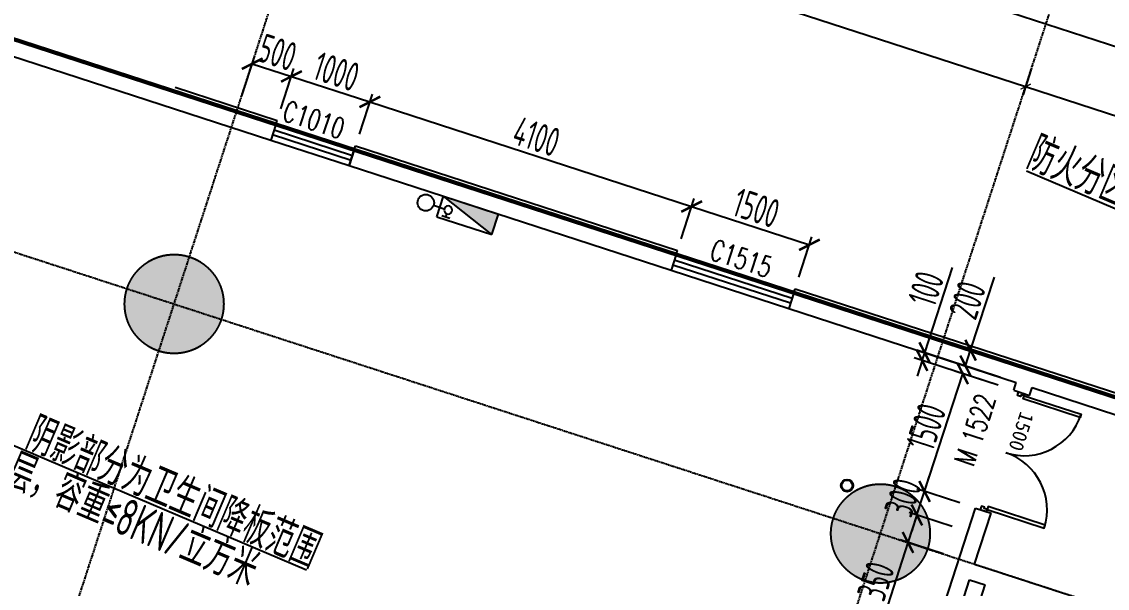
# Model space of a CAD drawing. Extents: x 11778731 to 12007717, y -6694179 to -6314888.
# Drawn here: x 11958213 to 11971368, y -6392042 to -6385178 of the extents above; entities that cross this region are included whole.
import ezdxf
from ezdxf.enums import TextEntityAlignment as Align
from ezdxf.xclip import XClip

# ---------------------------------------------------------------- set-up
doc = ezdxf.new("R2010")
doc.units = 0
doc.header["$LTSCALE"] = 10
doc.header["$MEASUREMENT"] = 0
doc.header["$XCLIPFRAME"] = 0
doc.linetypes.add('A3-RG-axis-100$0$CENTER', pattern=[2, 1.25, -0.25, 0.25, -0.25])
doc.linetypes.add('A3-RI-5F$0$DASH', pattern=[0.35, 0.25, -0.1])
for name, color, linetype in [('A3-RB-5F-100$0$A-DIMS-100', 1, 'Continuous'), ('A3-RG-axis-100$0$A-DIMS-100', 1, 'Continuous'), ('A3-RG-axis-100$0$A-GRID', 1, 'A3-RG-axis-100$0$CENTER'), ('A3-RI-5F$0$A-DOOR', 32, 'Continuous'), ('A3-RI-5F$0$A-FLOR', 2, 'Continuous'), ('A3-RI-5F$0$A-GLAZ', 140, 'Continuous'), ('A3-RI-5F$0$A-WALL', 7, 'Continuous'), ('A3-RI-5F$0$A-WALL-FINI', 95, 'Continuous'), ('A3-RM-5F$0$0P-1', 191, 'Continuous'), ('A3-RM-5F$0$0P-FE-FH-P', 41, 'A3-RM-5F$0$YJdef_FE-FH_LINE_F'), ('A3-RM-5F$0$0P-FE-FH-V', 141, 'Continuous'), ('A3-RM-5F$0$0P-FE-HY', 141, 'Continuous'), ('A3-RS-1F$0$A-HATH-GRAY', 8, 'Continuous'), ('A3-RS-1F$0$A-WALL', 7, 'Continuous'), ('A3-SYMB-5F-100$0$A-SYMB', 4, 'Continuous'), ('A3-SYMB-5F-100$0$A-SYMB-AREA', 4, 'Continuous'), ('A3-SYMB-5F-100$0$A-SYMB-DOOR', 3, 'Continuous'), ('A3-SYMB-5F-100$0$A-SYMB-DOOR1', 3, 'Continuous'), ('A3-SYMB-5F-100$0$A-SYMB-DOOR2', 3, 'Continuous'), ('A3-SYMB-5F-100$0$A-SYMB-DOOR3', 3, 'Continuous'), ('A3-SYMB-5F-100$0$A-SYMB-NAME', 4, 'Continuous'), ('A3-SYMB-5F-100$0$A-SYMB-NAME-E', 4, 'Continuous')]:
    doc.layers.add(name, color=color, linetype=linetype)
doc.styles.add('A3-RB-5F-100$0$XD2008', font='xd-hzs.shx', dxfattribs={"width": 0.7, "bigfont": 'xd-hztxt.shx'})
doc.styles.add('A3-RG-axis-100$0$XD2008', font='xd-hzs.shx', dxfattribs={"width": 0.7, "bigfont": 'xd-hztxt.shx'})
doc.styles.add('A3-RI-5F$0$Standard', font='')
doc.styles.add('A3-RM-5F$0$hz1', font='hzs.shx', dxfattribs={"width": 0.75, "bigfont": 'hztxt.shx'})
doc.styles.add('A3-SYMB-5F-100$0$ECADI', font='hzs.shx', dxfattribs={"width": 0.7, "bigfont": 'hztxt.shx'})
doc.styles.add('A3-SYMB-5F-100$0$ECADI-TXT', font='simplex.shx', dxfattribs={"bigfont": 'hztxt.shx'})
doc.styles.get('A3-RI-5F$0$Standard').set_extended_font_data('SimSun')
doc.linetypes.add('A3-RM-5F$0$YJdef_FE-FH_LINE_F', pattern='A,4,-0.2,["F",A3-RM-5F$0$hz1,S=0.2,R=0,X=-0.1,Y=-0.1],-0.1', length=4.3)
doc.dimstyles.new('A3-RB-5F-100$0$XD100$0', dxfattribs={"dimscale": 100, "dimtxt": 3.5, "dimasz": 2, "dimexe": 1, "dimexo": 2, "dimgap": 0.5, "dimtad": 1, "dimdec": 0, "dimdsep": 46, "dimtxsty": 'A3-RB-5F-100$0$XD2008', "dimblk1": 'A3-RB-5F-100$0$_ARCHTICK', "dimblk2": 'A3-RB-5F-100$0$_ARCHTICK', "dimsah": 1, "dimcen": 2.5, "dimclrt": 4, "dimaunit": 1, "dimadec": 0, "dimazin": 0, "dimtfac": 1, "dimtdec": 0, "dimtix": 1, "dimtmove": 0, "dimatfit": 3, "dimfxl": 0, "dimtolj": 1, "dimtzin": 0, "dimarcsym": 0})
doc.dimstyles.new('A3-RG-axis-100$0$XD100$0', dxfattribs={"dimscale": 100, "dimtxt": 3.5, "dimasz": 1, "dimexe": 1, "dimexo": 2, "dimgap": 0.5, "dimtad": 1, "dimdec": 0, "dimdsep": 46, "dimtxsty": 'A3-RG-axis-100$0$XD2008', "dimblk1": 'A3-RG-axis-100$0$_ARCHTICK', "dimblk2": 'A3-RG-axis-100$0$_ARCHTICK', "dimsah": 1, "dimcen": 2.5, "dimclrt": 4, "dimaunit": 1, "dimadec": 0, "dimazin": 0, "dimtfac": 1, "dimtdec": 0, "dimtix": 1, "dimtmove": 0, "dimatfit": 3, "dimfxl": 0, "dimtolj": 1, "dimtzin": 0, "dimarcsym": 0})

# ---------------------------------------------------------------- blocks, each defined once
blk = doc.blocks.new('A3-RI-5F$0$J-双扇门-1500')
for points in [[(25, 80), (25, 805), (65, 805), (65, 80)], [(1475, 80), (1475, 805), (1435, 805), (1435, 80)], [(0, 80), (25, 80), (25, 40), (45, 40), (45, 0), (0, 0)], [(1500, 80), (1475, 80), (1475, 40), (1455, 40), (1455, 0), (1500, 0)]]:
    blk.add_lwpolyline(points, close=True)
for centre, start, end in [((25, 80), 0, 90), ((1475, 80), 90, 180)]:
    blk.add_arc(centre, 725, start, end)
at = {"layer": 'Defpoints', "style": 'A3-RI-5F$0$Standard'}
blk.add_text('1500', height=175, rotation=360, dxfattribs=at).set_placement((210, 94))
blk = doc.blocks.new('A3-RI-5F')
at = {"layer": 'A3-RI-5F$0$A-FLOR', "linetype": 'A3-RI-5F$0$DASH', "const_width": 50}
blk.add_lwpolyline([(11978174, -6391908), (11978174, -6391908), (11943983, -6380798)], dxfattribs=at)
at = {"layer": 'A3-RI-5F$0$A-GLAZ'}
for p, q in [((11961252, -6386546), (11962203, -6386855)), ((11961270, -6386489), (11962222, -6386798)), ((11961292, -6386422), (11962243, -6386732)), ((11961230, -6386613), (11962182, -6386922)), ((11966142, -6387998), (11967569, -6388462)), ((11966102, -6388122), (11967529, -6388586)), ((11966121, -6388065), (11967547, -6388529)), ((11966081, -6388189), (11967507, -6388652))]:
    blk.add_line(p, q, dxfattribs=at)
at = {"layer": 'A3-RI-5F$0$A-WALL'}
for p, q in [((11943745, -6380721), (11961292, -6386422)), ((11952291, -6383708), (11961230, -6386613)), ((11961292, -6386422), (11961230, -6386613)), ((11962181, -6386922), (11962243, -6386732)), ((11962243, -6386732), (11962182, -6386922)), ((11962243, -6386732), (11966142, -6387998)), ((11962182, -6386922), (11966081, -6388189)), ((11966142, -6387998), (11966081, -6388189)), ((11967569, -6388462), (11967507, -6388652)), ((11967569, -6388462), (11978174, -6391908)), ((11967507, -6388652), (11970265, -6389548)), ((11970235, -6389644), (11970265, -6389548)), ((11970235, -6389644), (11970425, -6389705)), ((11970425, -6389705), (11970456, -6389610)), ((11970456, -6389610), (11977874, -6392021)), ((11967083, -6399344), (11969771, -6391070)), ((11969760, -6391750), (11969961, -6391132)), ((11969771, -6391070), (11969961, -6391132)), ((11969760, -6391750), (11972756, -6392723)), ((11967335, -6399216), (11969699, -6391940)), ((11969699, -6391940), (11969889, -6392002)), ((11967587, -6399087), (11969889, -6392002))]:
    blk.add_line(p, q, dxfattribs=at)
at = {"layer": 'A3-RI-5F$0$A-WALL-FINI'}
for p, q in [((11960072, -6385973), (11961308, -6386375)), ((11961292, -6386422), (11961308, -6386375)), ((11962336, -6386446), (11962336, -6386446)), ((11962243, -6386732), (11962259, -6386684)), ((11962259, -6386684), (11966158, -6387951)), ((11966142, -6387998), (11966158, -6387951)), ((11967662, -6388177), (11967662, -6388177)), ((11967569, -6388462), (11967585, -6388414)), ((11967585, -6388414), (11973006, -6390176))]:
    blk.add_line(p, q, dxfattribs=at)
at = {"layer": 'A3-RI-5F$0$A-DOOR', "rotation": 251.9999999965609}
blk.add_blockref('A3-RI-5F$0$J-双扇门-1500', (11970292, -6389662), dxfattribs=at)
blk = doc.blocks.new('A3-RG-axis-100$0$_ARCHTICK')
at = {"color": 0, "linetype": 'ByBlock', "const_width": 0.15}
blk.add_lwpolyline([(-0.5, -0.5), (0.5, 0.5)], dxfattribs=at)
blk = doc.blocks.new('*D254')
at = {"layer": 'A3-RG-axis-100$0$A-DIMS-100', "color": 0, "lineweight": -2}
for p, q in [((11961887, -6382974), (11961788, -6383279)), ((11961819, -6383184), (11970378, -6385965)), ((11970447, -6385755), (11970347, -6386060))]:
    blk.add_line(p, q, dxfattribs=at)
at = {"layer": 'Defpoints', "color": 0}
for p in [(11961949, -6382783), (11970508, -6385565), (11970378, -6385965)]:
    blk.add_point(p, dxfattribs=at)
at = {"layer": 'A3-RG-axis-100$0$A-DIMS-100', "color": 0, "lineweight": -2, "xscale": 100, "yscale": 100, "zscale": 100}
for p, rotation in [((11961819, -6383184), 162.0000000004873), ((11970378, -6385965), 342.0000000004872)]:
    blk.add_blockref('A3-RG-axis-100$0$_ARCHTICK', p, dxfattribs=dict(at, rotation=rotation))
at = {"layer": 'A3-RG-axis-100$0$A-DIMS-100', "color": 4, "insert": (11966168, -6384360), "char_height": 350, "attachment_point": 5, "rotation": 342, "style": 'A3-RG-axis-100$0$XD2008'}
blk.add_mtext('\\A1;9000', dxfattribs=at)
blk = doc.blocks.new('*D259')
at = {"layer": 'A3-RG-axis-100$0$A-DIMS-100', "color": 0, "lineweight": -2}
for p, q in [((11918409, -6371163), (11919299, -6368422)), ((11919269, -6368517), (11981087, -6388603)), ((11981403, -6387632), (11981056, -6388698))]:
    blk.add_line(p, q, dxfattribs=at)
at = {"layer": 'Defpoints', "color": 0}
for p in [(11918347, -6371353), (11981464, -6387442), (11981087, -6388603)]:
    blk.add_point(p, dxfattribs=at)
at = {"layer": 'A3-RG-axis-100$0$A-DIMS-100', "color": 0, "lineweight": -2, "xscale": 100, "yscale": 100, "zscale": 100}
for p, rotation in [((11919269, -6368517), 162.0000000004873), ((11981087, -6388603), 342.0000000004872)]:
    blk.add_blockref('A3-RG-axis-100$0$_ARCHTICK', p, dxfattribs=dict(at, rotation=rotation))
at = {"layer": 'A3-RG-axis-100$0$A-DIMS-100', "color": 4, "insert": (11950247, -6378346), "char_height": 350, "attachment_point": 5, "rotation": 342, "style": 'A3-RG-axis-100$0$XD2008'}
blk.add_mtext('\\A1;65000', dxfattribs=at)
blk = doc.blocks.new('*D261')
at = {"layer": 'A3-RG-axis-100$0$A-DIMS-100', "color": 0, "lineweight": -2}
for p, q in [((11970447, -6385755), (11970347, -6386060)), ((11970378, -6385965), (11977036, -6388128)), ((11977104, -6387918), (11977005, -6388223))]:
    blk.add_line(p, q, dxfattribs=at)
at = {"layer": 'Defpoints', "color": 0}
for p in [(11970508, -6385565), (11977166, -6387728), (11977036, -6388128)]:
    blk.add_point(p, dxfattribs=at)
at = {"layer": 'A3-RG-axis-100$0$A-DIMS-100', "color": 0, "lineweight": -2, "xscale": 100, "yscale": 100, "zscale": 100}
for p, rotation in [((11970378, -6385965), 161.999999999888), ((11977036, -6388128), 341.999999999888)]:
    blk.add_blockref('A3-RG-axis-100$0$_ARCHTICK', p, dxfattribs=dict(at, rotation=rotation))
at = {"layer": 'A3-RG-axis-100$0$A-DIMS-100', "color": 4, "insert": (11973777, -6386833), "char_height": 350, "attachment_point": 5, "rotation": 342, "style": 'A3-RG-axis-100$0$XD2008'}
blk.add_mtext('\\A1;7000', dxfattribs=at)
blk = doc.blocks.new('A3-SYMB-5F-100$0$ECADI-TAG-DOOR')
at = {"layer": 'A3-SYMB-5F-100$0$A-SYMB-DOOR', "style": 'A3-SYMB-5F-100$0$ECADI-TXT', "width": 0.7}
for tag, p in [('门窗主编号1', (-6.41, 7.26)), ('门窗主编号2', (2.08, 7.26))]:
    blk.add_attdef(tag, p, '', height=2.5, dxfattribs=at)
at = {"layer": 'A3-SYMB-5F-100$0$A-SYMB-DOOR', "style": 'A3-SYMB-5F-100$0$ECADI-TXT', "width": 0.7, "flags": 1}
for tag, p in [('洞口尺寸(宽X高)', (-6.42, 1.62)), ('备注', (-6.39, -1.21))]:
    blk.add_attdef(tag, p, '', height=2.5, dxfattribs=at)
at = {"layer": 'A3-SYMB-5F-100$0$A-SYMB-DOOR1', "style": 'A3-SYMB-5F-100$0$ECADI-TXT', "width": 0.7}
blk.add_attdef('门窗辅编号1', (-6.41, 4.41), '', height=2.5, dxfattribs=at)
at = {"layer": 'A3-SYMB-5F-100$0$A-SYMB-DOOR2', "style": 'A3-SYMB-5F-100$0$ECADI-TXT', "width": 0.7}
blk.add_attdef('门窗辅编号2', (-2.86, 4.41), '', height=2.5, dxfattribs=at)
at = {"layer": 'A3-SYMB-5F-100$0$A-SYMB-DOOR3', "style": 'A3-SYMB-5F-100$0$ECADI-TXT', "width": 0.7}
blk.add_attdef('门窗辅编号3', (2.32, 4.41), '', height=2.5, dxfattribs=at)
blk = doc.blocks.new('A3-SYMB-5F-100$0$ECADI-TAG-ROOM')
at = {"layer": 'A3-SYMB-5F-100$0$A-SYMB-AREA', "style": 'A3-SYMB-5F-100$0$ECADI', "width": 0.7}
blk.add_attdef('340M2', text='', height=2.5, dxfattribs=at).set_placement((7.17, -1.75), align=Align.MIDDLE_LEFT)
at = {"layer": 'A3-SYMB-5F-100$0$A-SYMB-NAME', "style": 'A3-SYMB-5F-100$0$ECADI', "width": 0.7}
blk.add_attdef('CHINESENAME', (-5.13, 0.09), '', height=4.5, dxfattribs=at)
at = {"layer": 'A3-SYMB-5F-100$0$A-SYMB-NAME-E', "style": 'A3-SYMB-5F-100$0$ECADI', "width": 0.7}
for tag, p in [('ENGLISHHIGH', (-5.13, 8.04)), ('ENGLISHLOW', (-5.13, 4.84))]:
    blk.add_attdef(tag, p, '', height=2.5, dxfattribs=at)
blk = doc.blocks.new('A3-SYMB-5F-100')
at = {"layer": 'A3-SYMB-5F-100$0$A-SYMB'}
for points in [[(11977818, -6391724), (11977615, -6390056), (11970390, -6386989)], [(11954289, -6390102), (11956011, -6389420), (11961663, -6391819)]]:
    blk.add_lwpolyline(points, dxfattribs=at)
ref = blk.add_blockref('A3-SYMB-5F-100$0$ECADI-TAG-ROOM', (11976444, -6389517), dxfattribs=dict(at, xscale=-99.99999999989049, yscale=100.0000000001164, rotation=337.0000302380984))
ref.add_attrib('CHINESENAME', '防火分区转角交界，4M范围内仅限设固定乙级防火窗扇', (11970359, -6386947), dxfattribs={"height": 450, "rotation": 337, "style": 'A3-SYMB-5F-100$0$ECADI', "width": 0.7})
ref = blk.add_blockref('A3-SYMB-5F-100$0$ECADI-TAG-ROOM', (11957567, -6390621), dxfattribs=dict(at, xscale=99.99999999989048, yscale=100.0000000001164, rotation=337.0000000000827))
ref.add_attrib('CHINESENAME', '上部采用轻质垫层，容重≤8KN/立方米', (11955953, -6389926), dxfattribs={"height": 450, "rotation": 337, "style": 'A3-SYMB-5F-100$0$ECADI', "width": 0.7})
ref = blk.add_blockref('A3-SYMB-5F-100$0$ECADI-TAG-ROOM', (11959843, -6391041), dxfattribs=dict(at, xscale=99.99999999989048, yscale=100.0000000001164, rotation=337.0000000000827))
ref.add_attrib('CHINESENAME', '阴影部分为卫生间降板范围', (11958228, -6390346), dxfattribs={"height": 450, "rotation": 337, "style": 'A3-SYMB-5F-100$0$ECADI', "width": 0.7})
at = {"layer": 'A3-SYMB-5F-100$0$A-SYMB-DOOR'}
ref = blk.add_blockref('A3-SYMB-5F-100$0$ECADI-TAG-DOOR', (11962064, -6387367, -333), dxfattribs=dict(at, xscale=99.99999999997296, yscale=100, zscale=100, rotation=341.7282706843671))
ref.add_attrib('门窗主编号1', 'C1010', dxfattribs={"height": 250, "rotation": 341.7283, "style": 'A3-SYMB-5F-100$0$ECADI-TXT', "width": 0.7}).set_placement((11962074, -6386604, -333), align=Align.RIGHT)
ref = blk.add_blockref('A3-SYMB-5F-100$0$ECADI-TAG-DOOR', (11967243, -6389050, -333), dxfattribs=dict(at, xscale=99.99999999997296, yscale=100, zscale=100, rotation=341.7282706843671))
ref.add_attrib('门窗主编号1', 'C1515', dxfattribs={"height": 250, "rotation": 341.7283, "style": 'A3-SYMB-5F-100$0$ECADI-TXT', "width": 0.7}).set_placement((11967253, -6388286, -333), align=Align.RIGHT)
ref = blk.add_blockref('A3-SYMB-5F-100$0$ECADI-TAG-DOOR', (11970566, -6390412, -333), dxfattribs=dict(at, xscale=99.99999999997296, yscale=100, zscale=100, rotation=71.99999999999999))
ref.add_attrib('门窗主编号1', 'M', dxfattribs={"height": 250, "rotation": 72, "style": 'A3-SYMB-5F-100$0$ECADI-TXT', "width": 0.7}).set_placement((11969802, -6390406, -333), align=Align.RIGHT)
ref.add_attrib('门窗主编号2', '1522', (11969836, -6390313), dxfattribs={"height": 250, "rotation": 72, "style": 'A3-SYMB-5F-100$0$ECADI-TXT', "width": 0.7})
blk = doc.blocks.new('A3-RS-1F')
at = {"layer": 'A3-RS-1F$0$A-HATH-GRAY'}
h = blk.add_hatch(color=256, dxfattribs=at)
edge = h.paths.add_edge_path()
edge.add_arc((11960060, -6388598), 600, 0, 360)
h = blk.add_hatch(color=256, dxfattribs=at)
edge = h.paths.add_edge_path()
edge.add_arc((11968619, -6391379), 600, 0, 360)
at = {"layer": 'A3-RS-1F$0$A-WALL'}
for centre in [(11960060, -6388598), (11968619, -6391379)]:
    blk.add_circle(centre, 600, dxfattribs=at)
blk = doc.blocks.new('A3-RB-5F-100$0$_ARCHTICK')
at = {"color": 0, "linetype": 'ByBlock', "const_width": 0.15}
blk.add_lwpolyline([(-0.5, -0.5), (0.5, 0.5)], dxfattribs=at)
blk = doc.blocks.new('*D372')
at = {"layer": 'A3-RB-5F-100$0$A-DIMS-100', "color": 0, "lineweight": -2}
for p, q in [((11969060, -6391154), (11968952, -6391487)), ((11969488, -6391294), (11968965, -6391124)), ((11968952, -6391487), (11968665, -6392372)), ((11969380, -6391626), (11968857, -6391457))]:
    blk.add_line(p, q, dxfattribs=at)
at = {"layer": 'Defpoints', "color": 0}
for p in [(11969060, -6391154), (11969678, -6391355), (11969570, -6391688)]:
    blk.add_point(p, dxfattribs=at)
at = {"layer": 'A3-RB-5F-100$0$A-DIMS-100', "color": 0, "lineweight": -2, "xscale": 200, "yscale": 200, "zscale": 200}
for p, rotation in [((11969060, -6391154), 71.99999999997692), ((11968952, -6391487), 251.9999999999769)]:
    blk.add_blockref('A3-RB-5F-100$0$_ARCHTICK', p, dxfattribs=dict(at, rotation=rotation))
at = {"layer": 'A3-RB-5F-100$0$A-DIMS-100', "color": 4, "insert": (11968563, -6391955), "char_height": 350, "attachment_point": 5, "rotation": 72, "style": 'A3-RB-5F-100$0$XD2008'}
blk.add_mtext('\\A1;350', dxfattribs=at)
blk = doc.blocks.new('*D373')
at = {"layer": 'A3-RB-5F-100$0$A-DIMS-100', "color": 0, "lineweight": -2}
for p, q in [((11969153, -6390869), (11969215, -6390679)), ((11969581, -6391008), (11969058, -6390838)), ((11969060, -6391154), (11969153, -6390869)), ((11969488, -6391294), (11968965, -6391124)), ((11969060, -6391154), (11968998, -6391345))]:
    blk.add_line(p, q, dxfattribs=at)
at = {"layer": 'Defpoints', "color": 0}
for p in [(11969153, -6390869), (11969771, -6391070), (11969678, -6391355)]:
    blk.add_point(p, dxfattribs=at)
at = {"layer": 'A3-RB-5F-100$0$A-DIMS-100', "color": 0, "lineweight": -2, "xscale": 200, "yscale": 200, "zscale": 200}
for p, rotation in [((11969153, -6390869), 251.9999999998578), ((11969060, -6391154), 71.99999999985778)]:
    blk.add_blockref('A3-RB-5F-100$0$_ARCHTICK', p, dxfattribs=dict(at, rotation=rotation))
at = {"layer": 'A3-RB-5F-100$0$A-DIMS-100', "color": 4, "insert": (11968892, -6390942), "char_height": 350, "attachment_point": 5, "rotation": 72, "style": 'A3-RB-5F-100$0$XD2008'}
blk.add_mtext('\\A1;300', dxfattribs=at)
blk = doc.blocks.new('*D374')
at = {"layer": 'A3-RB-5F-100$0$A-DIMS-100', "color": 0, "lineweight": -2}
for p, q in [((11969153, -6390869), (11969616, -6389443)), ((11970044, -6389582), (11969521, -6389412)), ((11969581, -6391008), (11969058, -6390838))]:
    blk.add_line(p, q, dxfattribs=at)
at = {"layer": 'Defpoints', "color": 0}
for p in [(11969616, -6389443), (11970235, -6389644), (11969771, -6391070)]:
    blk.add_point(p, dxfattribs=at)
at = {"layer": 'A3-RB-5F-100$0$A-DIMS-100', "color": 0, "lineweight": -2, "xscale": 200, "yscale": 200, "zscale": 200}
for p, rotation in [((11969616, -6389443), 72.0000000000036), ((11969153, -6390869), 252.0000000000036)]:
    blk.add_blockref('A3-RB-5F-100$0$_ARCHTICK', p, dxfattribs=dict(at, rotation=rotation))
at = {"layer": 'A3-RB-5F-100$0$A-DIMS-100', "color": 4, "insert": (11969171, -6390086), "char_height": 350, "attachment_point": 5, "rotation": 72, "style": 'A3-RB-5F-100$0$XD2008'}
blk.add_mtext('\\A1;1500', dxfattribs=at)
blk = doc.blocks.new('*D375')
at = {"layer": 'A3-RB-5F-100$0$A-DIMS-100', "color": 0, "lineweight": -2}
for p, q in [((11969155, -6389188), (11969490, -6388157)), ((11970075, -6389487), (11969060, -6389157)), ((11970044, -6389582), (11969029, -6389252)), ((11969124, -6389283), (11969062, -6389473)), ((11969124, -6389283), (11969155, -6389188))]:
    blk.add_line(p, q, dxfattribs=at)
at = {"layer": 'Defpoints', "color": 0}
for p in [(11969155, -6389188), (11970265, -6389548), (11970235, -6389644)]:
    blk.add_point(p, dxfattribs=at)
at = {"layer": 'A3-RB-5F-100$0$A-DIMS-100', "color": 0, "lineweight": -2, "xscale": 200, "yscale": 200, "zscale": 200}
for p, rotation in [((11969155, -6389188), 251.9999999999699), ((11969124, -6389283), 71.99999999996984)]:
    blk.add_blockref('A3-RB-5F-100$0$_ARCHTICK', p, dxfattribs=dict(at, rotation=rotation))
at = {"layer": 'A3-RB-5F-100$0$A-DIMS-100', "color": 4, "insert": (11969170, -6388413), "char_height": 350, "attachment_point": 5, "rotation": 72, "style": 'A3-RB-5F-100$0$XD2008'}
blk.add_mtext('\\A1;100', dxfattribs=at)
blk = doc.blocks.new('*D376')
at = {"layer": 'A3-RB-5F-100$0$A-DIMS-100', "color": 0, "lineweight": -2}
for p, q in [((11969711, -6389158), (11969999, -6388274)), ((11970137, -6389296), (11969616, -6389127)), ((11969650, -6389348), (11969711, -6389158)), ((11970075, -6389487), (11969555, -6389317))]:
    blk.add_line(p, q, dxfattribs=at)
at = {"layer": 'Defpoints', "color": 0}
for p in [(11969711, -6389158), (11970327, -6389358), (11970265, -6389548)]:
    blk.add_point(p, dxfattribs=at)
at = {"layer": 'A3-RB-5F-100$0$A-DIMS-100', "color": 0, "lineweight": -2, "xscale": 200, "yscale": 200, "zscale": 200}
for p, rotation in [((11969711, -6389158), 72.0000000000267), ((11969650, -6389348), 252.0000000000267)]:
    blk.add_blockref('A3-RB-5F-100$0$_ARCHTICK', p, dxfattribs=dict(at, rotation=rotation))
at = {"layer": 'A3-RB-5F-100$0$A-DIMS-100', "color": 4, "insert": (11969672, -6388551), "char_height": 350, "attachment_point": 5, "rotation": 72, "style": 'A3-RB-5F-100$0$XD2008'}
blk.add_mtext('\\A1;200', dxfattribs=at)
blk = doc.blocks.new('*D669')
at = {"layer": 'A3-RB-5F-100$0$A-DIMS-100', "color": 0, "lineweight": -2}
for p, q in [((11966204, -6387808), (11966362, -6387322)), ((11966331, -6387417), (11967758, -6387881)), ((11967631, -6388272), (11967789, -6387785))]:
    blk.add_line(p, q, dxfattribs=at)
at = {"layer": 'Defpoints', "color": 0}
for p in [(11966142, -6387998), (11967758, -6387881), (11967569, -6388462)]:
    blk.add_point(p, dxfattribs=at)
at = {"layer": 'A3-RB-5F-100$0$A-DIMS-100', "color": 0, "lineweight": -2, "xscale": 200, "yscale": 200, "zscale": 200}
for p, rotation in [((11966331, -6387417), 161.9999999998911), ((11967758, -6387881), 341.9999999998911)]:
    blk.add_blockref('A3-RB-5F-100$0$_ARCHTICK', p, dxfattribs=dict(at, rotation=rotation))
at = {"layer": 'A3-RB-5F-100$0$A-DIMS-100', "color": 4, "insert": (11967114, -6387435), "char_height": 350, "attachment_point": 5, "rotation": 342, "style": 'A3-RB-5F-100$0$XD2008'}
blk.add_mtext('\\A1;1500', dxfattribs=at)
blk = doc.blocks.new('*D670')
at = {"layer": 'A3-RB-5F-100$0$A-DIMS-100', "color": 0, "lineweight": -2}
for p, q in [((11962305, -6386541), (11962463, -6386055)), ((11962432, -6386150), (11966331, -6387417)), ((11966204, -6387808), (11966362, -6387322))]:
    blk.add_line(p, q, dxfattribs=at)
at = {"layer": 'Defpoints', "color": 0}
for p in [(11962243, -6386731), (11966331, -6387417), (11966142, -6387998)]:
    blk.add_point(p, dxfattribs=at)
at = {"layer": 'A3-RB-5F-100$0$A-DIMS-100', "color": 0, "lineweight": -2, "xscale": 200, "yscale": 200, "zscale": 200}
for p, rotation in [((11962432, -6386150), 161.999999999894), ((11966331, -6387417), 341.999999999894)]:
    blk.add_blockref('A3-RB-5F-100$0$_ARCHTICK', p, dxfattribs=dict(at, rotation=rotation))
at = {"layer": 'A3-RB-5F-100$0$A-DIMS-100', "color": 4, "insert": (11964451, -6386570), "char_height": 350, "attachment_point": 5, "rotation": 342, "style": 'A3-RB-5F-100$0$XD2008'}
blk.add_mtext('\\A1;4100', dxfattribs=at)
blk = doc.blocks.new('*D671')
at = {"layer": 'A3-RB-5F-100$0$A-DIMS-100', "color": 0, "lineweight": -2}
for p, q in [((11961354, -6386232), (11961512, -6385746)), ((11961481, -6385841), (11962432, -6386150)), ((11962305, -6386541), (11962463, -6386055))]:
    blk.add_line(p, q, dxfattribs=at)
at = {"layer": 'Defpoints', "color": 0}
for p in [(11962432, -6386150), (11961292, -6386422), (11962243, -6386731)]:
    blk.add_point(p, dxfattribs=at)
at = {"layer": 'A3-RB-5F-100$0$A-DIMS-100', "color": 0, "lineweight": -2, "xscale": 200, "yscale": 200, "zscale": 200}
for p, rotation in [((11961481, -6385841), 161.9999999998759), ((11962432, -6386150), 341.9999999998759)]:
    blk.add_blockref('A3-RB-5F-100$0$_ARCHTICK', p, dxfattribs=dict(at, rotation=rotation))
at = {"layer": 'A3-RB-5F-100$0$A-DIMS-100', "color": 4, "insert": (11962026, -6385782), "char_height": 350, "attachment_point": 5, "rotation": 342, "style": 'A3-RB-5F-100$0$XD2008'}
blk.add_mtext('\\A1;1000', dxfattribs=at)
blk = doc.blocks.new('*D672')
at = {"layer": 'A3-RB-5F-100$0$A-DIMS-100', "color": 0, "lineweight": -2}
for p, q in [((11960879, -6386078), (11961037, -6385591)), ((11961006, -6385687), (11961481, -6385841)), ((11961354, -6386232), (11961512, -6385746))]:
    blk.add_line(p, q, dxfattribs=at)
at = {"layer": 'Defpoints', "color": 0}
for p in [(11961481, -6385841), (11960817, -6386268), (11961292, -6386422)]:
    blk.add_point(p, dxfattribs=at)
at = {"layer": 'A3-RB-5F-100$0$A-DIMS-100', "color": 0, "lineweight": -2, "xscale": 200, "yscale": 200, "zscale": 200}
for p, rotation in [((11961006, -6385687), 161.9999999999116), ((11961481, -6385841), 341.9999999999116)]:
    blk.add_blockref('A3-RB-5F-100$0$_ARCHTICK', p, dxfattribs=dict(at, rotation=rotation))
at = {"layer": 'A3-RB-5F-100$0$A-DIMS-100', "color": 4, "insert": (11961313, -6385550), "char_height": 350, "attachment_point": 5, "rotation": 342, "style": 'A3-RB-5F-100$0$XD2008'}
blk.add_mtext('\\A1;500', dxfattribs=at)
blk = doc.blocks.new('A3-RM-5F$0$A$C6F954C98')
at = {"extrusion": (0, 0, -1)}
blk.add_hatch(color=256, dxfattribs=at).paths.add_polyline_path([(-260, 700), (0, 0), (0, 700)])
for p, q in [((260, 700), (0, 700)), ((0, 0), (0, 700)), ((260, 700), (0, 0)), ((260, 0), (260, 700)), ((231, 156, 0), (231, 56, 0)), ((260, 0), (0, 0)), ((231, 106, 0), (191, 106, 0))]:
    blk.add_line(p, q, dxfattribs=at)
blk.add_circle((-141, 106, 0), 50, dxfattribs=at)
blk = doc.blocks.new('A3-RM-5F$0$DFA')
at = {"layer": 'A3-RM-5F$0$0P-FE-FH-V'}
for radius in [75, 65]:
    blk.add_circle((0, 0), radius, dxfattribs=at)
blk = doc.blocks.new('A3-RM-5F')
at = {"layer": 'A3-RM-5F$0$0P-FE-FH-P'}
blk.add_line((11963204, -6387402, 0), (11963332, -6387444, 0), dxfattribs=at)
at = {"layer": 'A3-RM-5F$0$0P-FE-FH-V'}
blk.add_circle((11963109, -6387371, 0), 100, dxfattribs=at)
at = {"layer": 'A3-RM-5F$0$0P-1'}
blk.add_blockref('A3-RM-5F$0$DFA', (11968214, -6390798), dxfattribs=at)
at = {"layer": 'A3-RM-5F$0$0P-FE-FH-V'}
blk.add_blockref('A3-RM-5F$0$DFA', (11968214, -6390798), dxfattribs=at)
at = {"layer": 'A3-RM-5F$0$0P-FE-HY', "rotation": 251.9999999996504}
blk.add_blockref('A3-RM-5F$0$A$C6F954C98', (11963323, -6387293), dxfattribs=at)
blk = doc.blocks.new('A3-RG-axis-100')
at = {"layer": 'A3-RG-axis-100$0$A-GRID'}
for p, q in [((11908702.6, -6371911.2), (12006585.7, -6403715.4)), ((11950027, -6419475.4), (11962313.3, -6381662.1)), ((11964138.4, -6405169.6), (11970872.8, -6384443.3))]:
    blk.add_line(p, q, dxfattribs=at)
at = {"layer": 'A3-RG-axis-100$0$A-DIMS-100'}
for base, p1, p2, picture, middle in [((11981087.2, -6388603.3), (11918347.2, -6371352.8), (11981464.5, -6387442.1), '*D259', (11950247.4, -6378346.3)), ((11970378.4, -6385965), (11961948.9, -6382783.5), (11970508.4, -6385564.6), '*D254', (11966168.1, -6384360.4))]:
    dim = blk.add_linear_dim(base=base, p1=p1, p2=p2, angle=342, dimstyle='A3-RG-axis-100$0$XD100$0', override={"dimasz": 1}, dxfattribs=at)
    dim.commit()
    dim.dimension.update_dxf_attribs({"geometry": picture, "text_midpoint": middle})
dim = blk.add_aligned_dim(p1=(11970508.4, -6385564.6), p2=(11977165.8, -6387727.7), distance=-420.9, text='7000', dimstyle='A3-RG-axis-100$0$XD100$0', override={"dimasz": 1}, dxfattribs=at)
dim.commit()
dim.dimension.update_dxf_attribs({"geometry": '*D261', "text_midpoint": (11973776.6, -6386832.5)})
blk = doc.blocks.new('A3-RB-5F-100')
at = {"layer": 'A3-RB-5F-100$0$A-DIMS-100'}
for base, p1, p2, angle, picture, middle in [((11961481, -6385841), (11960816.7, -6386268), (11961292.1, -6386422.5), 342, '*D672', (11961243.3, -6385763.8)), ((11969155.1, -6389187.6), (11970234.6, -6389643.5), (11970265.5, -6389548.4), 72, '*D375', (11969384.2, -6388482.3)), ((11969711.4, -6389158.1), (11970265.5, -6389548.4), (11970327.3, -6389358.2), 72, '*D376', (11969886, -6388620.8)), ((11969060.1, -6391154.5), (11969570.2, -6391688.3), (11969678.4, -6391355.3), 72, '*D372', (11968777.3, -6392024.8))]:
    dim = blk.add_linear_dim(base=base, p1=p1, p2=p2, angle=angle, dimstyle='A3-RB-5F-100$0$XD100$0', dxfattribs=at)
    dim.commit()
    dim.dimension.update_dxf_attribs({"geometry": picture, "text_midpoint": middle, "dimtype": 129})
for p1, p2, distance, picture, middle in [((11961292.1, -6386422.5), (11962243.2, -6386731.5), 611.4, '*D671', (11962026.1, -6385781.5)), ((11962243.2, -6386731.5), (11966142.5, -6387998.5), 611.4, '*D670', (11964451.3, -6386569.5)), ((11966142.5, -6387998.5), (11967569.1, -6388462), 611.4, '*D669', (11967114.2, -6387434.8)), ((11969771.1, -6391070.1), (11970234.6, -6389643.5), 650.1, '*D374', (11969170.6, -6390086.4)), ((11969678.4, -6391355.3), (11969771.1, -6391070.1), 650.1, '*D373', (11968892.5, -6390942.3))]:
    dim = blk.add_aligned_dim(p1=p1, p2=p2, distance=distance, dimstyle='A3-RB-5F-100$0$XD100$0', dxfattribs=at)
    dim.commit()
    dim.dimension.update_dxf_attribs({"geometry": picture, "text_midpoint": middle})

msp = doc.modelspace()

# ---------------------------------------------------------------- block references
for name in ['A3-RI-5F', 'A3-RB-5F-100', 'A3-RG-axis-100', 'A3-SYMB-5F-100', 'A3-RM-5F']:
    msp.add_blockref(name, (0, 0))
ref = msp.add_blockref('A3-RS-1F', (0, 0))
XClip(ref).set_block_clipping_path([(11889357.2540208902, -6419160.0659107883), (11910185.3192560691, -6426457.2118252832), (11927068.6119189896, -6433453.578039011), (11979134.5699833296, -6452657.9184868541), (12009188.7333128508, -6389730.3223040896), (11892617.6820170097, -6360484.8154213969), (11881387.5678784791, -6407421.677106794)])

doc.saveas('drawing.dxf')
